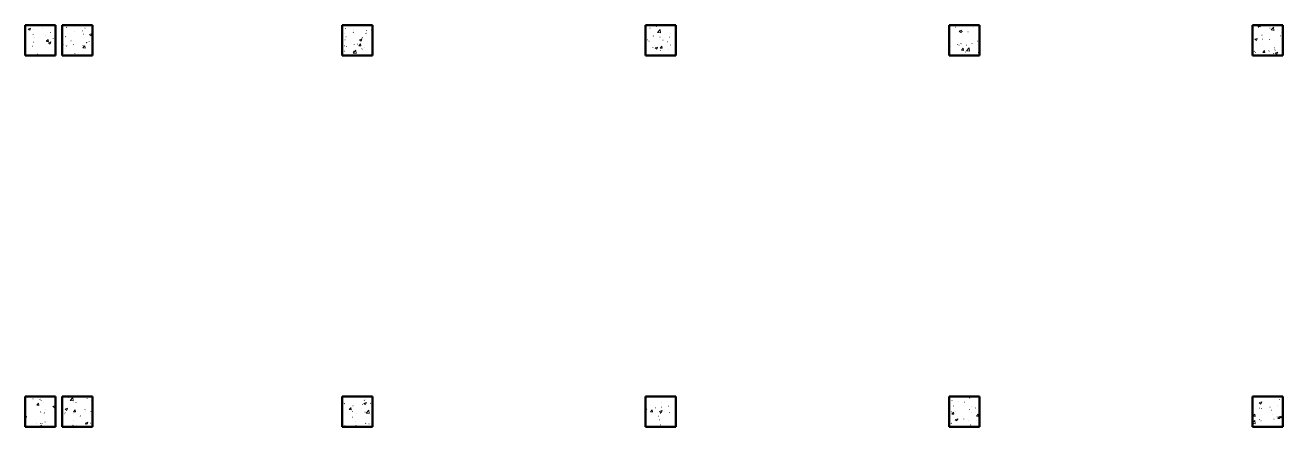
# Model space of a CAD drawing. Header units: millimetres. Extents: x -186019 to 257600, y -73860 to 134785.
# Drawn here: x -104669 to -67369, y 90535 to 102435 of the extents above; entities that cross this region are included whole.
import ezdxf

# ---------------------------------------------------------------- set-up
doc = ezdxf.new("R2010")
doc.units = ezdxf.units.MM
doc.layers.add('S-COLS', color=52, linetype='Continuous', lineweight=13)

# ---------------------------------------------------------------- blocks, each defined once
blk = doc.blocks.new('结构矩形柱 - 结构柱-900 x 900 mm-V27-1F')
at = {"layer": 'S-COLS'}
h = blk.add_hatch(dxfattribs=at)
h.set_pattern_fill('FP_29', color=256, style=0, pattern_type=2)
h.set_pattern_definition([(50, (67819, -90985.2), (728.7365, -63.7558), [76.2, -838.2]), (355, (67819, -90985.2), (-140.9716, 764.2276), [60.96, -670.56]), (100.451, (67879.7, -90990.5), (587.77, 700.4668), [64.76, -712.36]), (46.184, (67819, -90782), (1084.316, -168.171), [114.3, -1257.3]), (96.636, (67909.4, -90796), (949.61, 989.71), [97.14, -1068.54]), (351.184, (67819, -90782), (949.62, 989.701), [91.44, -1005.84]), (21, (67920.6, -90832.8), (606.458, -409.0606), [76.2, -838.2]), (326, (67920.6, -90832.8), (247.2083, 736.753), [60.96, -670.56]), (71.451, (67971.1, -90866.9), (853.6683, 327.6855), [64.76, -712.36]), (37.5, (67819, -90985.2), (12.3547, 338.2201), [6.706, -655.726, 6.706, -674.014, -673.1]), (37.5, (67819, -90985.2), (12.3547, 338.2201), [-1343.152, 6.706, -666.394]), (7.5, (67819, -90985.2), (267.2789, 400.7221), [6.706, -381.406, 6.706, -640.486, -256.54]), (7.5, (67819, -90985.2), (267.2789, 400.7221), [-1035.304, 6.706, -249.834]), (327.5, (67592.42, -90985.2), (542.3633, -22.91534), [6.706, -247.294, 6.706, -1837.334]), (327.5, (67592.42, -90985.2), (542.3633, -22.91534), [-260.706, -785.774, 6.706, -1044.854]), (317.5, (67490.82, -90985.2), (592.517, 101.7071), [6.706, -323.494, 6.706, -519.582, -746.76]), (317.5, (67490.82, -90985.2), (592.517, 101.7071), [-856.488, 6.706, -740.054])])
h.paths.add_polyline_path([(450, -450), (450, 450), (-450, 450), (-450, -450)], flags=0)
at = {"layer": 'S-COLS', "lineweight": 50}
for p, q in [((450, 450), (-450, 450)), ((-450, 450), (-450, -450)), ((450, -450), (450, 450)), ((-450, -450), (450, -450))]:
    blk.add_line(p, q, dxfattribs=at)
blk = doc.blocks.new('结构矩形柱 - 结构柱-900 x 900 mm-V28-1F')
at = {"layer": 'S-COLS'}
h = blk.add_hatch(dxfattribs=at)
h.set_pattern_fill('FP_30', color=256, style=0, pattern_type=2)
h.set_pattern_definition([(50, (67819, -101985.2), (728.7365, -63.7558), [76.2, -838.2]), (355, (67819, -101985.2), (-140.9716, 764.2276), [60.96, -670.56]), (100.451, (67879.7, -101990.5), (587.77, 700.4668), [64.76, -712.36]), (46.184, (67819, -101782), (1084.316, -168.171), [114.3, -1257.3]), (96.636, (67909.4, -101796), (949.61, 989.71), [97.14, -1068.54]), (351.184, (67819, -101782), (949.621, 989.701), [91.44, -1005.84]), (21, (67920.6, -101832.8), (606.458, -409.0606), [76.2, -838.2]), (326, (67920.6, -101832.8), (247.2083, 736.753), [60.96, -670.56]), (71.451, (67971.1, -101866.9), (853.6683, 327.6855), [64.76, -712.36]), (37.5, (67819, -101985.2), (12.3547, 338.2201), [6.706, -655.726, 6.706, -674.014, -673.1]), (37.5, (67819, -101985.2), (12.3547, 338.2201), [-1343.152, 6.706, -666.394]), (7.5, (67819, -101985.2), (267.2789, 400.7221), [6.706, -381.406, 6.706, -640.486, -256.54]), (7.5, (67819, -101985.2), (267.2789, 400.7221), [-1035.304, 6.706, -249.834]), (327.5, (67592.42, -101985.2), (542.36333, -22.91534), [6.706, -247.294, 6.706, -1837.334]), (327.5, (67592.42, -101985.2), (542.36333, -22.91534), [-260.706, -785.774, 6.706, -1044.854]), (317.5, (67490.82, -101985.2), (592.517, 101.7071), [6.706, -323.494, 6.706, -1266.342]), (317.5, (67490.82, -101985.2), (592.517, 101.7071), [-336.906, -519.582, 6.706, -740.054])])
h.paths.add_polyline_path([(450, -450), (450, 450), (-450, 450), (-450, -450)], flags=0)
at = {"layer": 'S-COLS', "lineweight": 50}
for p, q in [((450, 450), (-450, 450)), ((-450, 450), (-450, -450)), ((450, -450), (450, 450)), ((-450, -450), (450, -450))]:
    blk.add_line(p, q, dxfattribs=at)
blk = doc.blocks.new('结构矩形柱 - 结构柱-900 x 900 mm-V35-1F')
at = {"layer": 'S-COLS'}
h = blk.add_hatch(dxfattribs=at)
h.set_pattern_fill('FP_37', color=256, style=0, pattern_type=2)
h.set_pattern_definition([(50, (76819, -90985.2), (728.7365, -63.7558), [76.2, -838.2]), (355, (76819, -90985.2), (-140.9716, 764.2276), [60.96, -670.56]), (100.451, (76879.7, -90990.5), (587.77, 700.4668), [64.76, -712.36]), (46.184, (76819, -90782), (1084.316, -168.171), [114.3, -1257.3]), (96.636, (76909.4, -90796), (949.61, 989.71), [97.14, -1068.54]), (351.184, (76819, -90782), (949.621, 989.701), [91.44, -1005.84]), (21, (76920.6, -90832.8), (606.458, -409.0606), [76.2, -838.2]), (326, (76920.6, -90832.8), (247.2083, 736.753), [60.96, -670.56]), (71.451, (76971.1, -90866.9), (853.6683, 327.6855), [64.76, -712.36]), (37.5, (76819, -90985.2), (12.3547, 338.2201), [6.706, -655.726, 6.706, -674.014, -673.1]), (37.5, (76819, -90985.2), (12.3547, 338.2201), [-1343.152, 6.706, -666.394]), (7.5, (76819, -90985.2), (267.2789, 400.7221), [6.706, -381.406, 6.706, -640.486, -256.54]), (7.5, (76819, -90985.2), (267.2789, 400.7221), [-1035.304, 6.706, -249.834]), (327.5, (76592.42, -90985.2), (542.36333, -22.91534), [6.706, -247.294, 6.706, -1837.334]), (327.5, (76592.42, -90985.2), (542.36333, -22.91534), [-260.706, -785.774, 6.706, -1044.854]), (317.5, (76490.82, -90985.2), (592.517, 101.7071), [6.706, -323.494, 6.706, -519.582, -746.76]), (317.5, (76490.82, -90985.2), (592.517, 101.7071), [-856.488, 6.706, -740.054])])
h.paths.add_polyline_path([(450, -450), (450, 450), (-450, 450), (-450, -450)], flags=0)
at = {"layer": 'S-COLS', "lineweight": 50}
for p, q in [((450, 450), (-450, 450)), ((-450, 450), (-450, -450)), ((450, -450), (450, 450)), ((-450, -450), (450, -450))]:
    blk.add_line(p, q, dxfattribs=at)
blk = doc.blocks.new('结构矩形柱 - 结构柱-900 x 900 mm-V36-1F')
at = {"layer": 'S-COLS'}
h = blk.add_hatch(dxfattribs=at)
h.set_pattern_fill('FP_38', color=256, style=0, pattern_type=2)
h.set_pattern_definition([(50, (76819, -101985.2), (728.7365, -63.7558), [76.2, -838.2]), (355, (76819, -101985.2), (-140.9716, 764.2276), [60.96, -670.56]), (100.451, (76879.7, -101990.5), (587.77, 700.4668), [64.76, -712.36]), (46.184, (76819, -101782), (1084.316, -168.171), [114.3, -1257.3]), (96.636, (76909.4, -101796), (949.61, 989.71), [97.14, -1068.54]), (351.184, (76819, -101782), (949.621, 989.701), [91.44, -1005.84]), (21, (76920.6, -101832.8), (606.458, -409.0606), [76.2, -838.2]), (326, (76920.6, -101832.8), (247.2083, 736.753), [60.96, -670.56]), (71.451, (76971.1, -101866.9), (853.6683, 327.6855), [64.76, -712.36]), (37.5, (76819, -101985.2), (12.3547, 338.2201), [6.706, -655.726, 6.706, -674.014, -673.1]), (37.5, (76819, -101985.2), (12.3547, 338.2201), [-1343.152, 6.706, -666.394]), (7.5, (76819, -101985.2), (267.2789, 400.7221), [6.706, -381.406, 6.706, -640.486, -256.54]), (7.5, (76819, -101985.2), (267.2789, 400.7221), [-1035.304, 6.706, -249.834]), (327.5, (76592.42, -101985.2), (542.36333, -22.91534), [6.706, -247.294, 6.706, -1837.334]), (327.5, (76592.42, -101985.2), (542.36333, -22.91534), [-260.706, -785.774, 6.706, -1044.854]), (317.5, (76490.82, -101985.2), (592.517, 101.7071), [6.706, -323.494, 6.706, -1266.342]), (317.5, (76490.82, -101985.2), (592.517, 101.7071), [-336.906, -519.582, 6.706, -740.054])])
h.paths.add_polyline_path([(450, -450), (450, 450), (-450, 450), (-450, -450)], flags=0)
at = {"layer": 'S-COLS', "lineweight": 50}
for p, q in [((450, 450), (-450, 450)), ((-450, 450), (-450, -450)), ((450, -450), (450, 450)), ((-450, -450), (450, -450))]:
    blk.add_line(p, q, dxfattribs=at)
blk = doc.blocks.new('结构矩形柱 - 结构柱-900 x 900 mm-V43-1F')
at = {"layer": 'S-COLS'}
h = blk.add_hatch(dxfattribs=at)
h.set_pattern_fill('FP_45', color=256, style=0, pattern_type=2)
h.set_pattern_definition([(50, (85819, -90985.2), (728.7365, -63.7558), [76.2, -838.2]), (355, (85819, -90985.2), (-140.9716, 764.2276), [60.96, -670.56]), (100.451, (85879.7, -90990.5), (587.77, 700.4668), [64.76, -712.36]), (46.184, (85819, -90782), (1084.316, -168.171), [114.3, -1257.3]), (96.636, (85909.4, -90796), (949.61, 989.71), [97.14, -1068.54]), (351.184, (85819, -90782), (949.621, 989.701), [91.44, -1005.84]), (21, (85920.6, -90832.8), (606.458, -409.0606), [76.2, -838.2]), (326, (85920.6, -90832.8), (247.2083, 736.753), [60.96, -670.56]), (71.451, (85971.1, -90866.9), (853.6683, 327.6855), [64.76, -712.36]), (37.5, (85819, -90985.2), (12.3547, 338.2201), [6.706, -655.726, 6.706, -674.014, -673.1]), (37.5, (85819, -90985.2), (12.3547, 338.2201), [-1343.152, 6.706, -666.394]), (7.5, (85819, -90985.2), (267.2789, 400.7221), [6.706, -381.406, 6.706, -640.486, -256.54]), (7.5, (85819, -90985.2), (267.2789, 400.7221), [-1035.304, 6.706, -249.834]), (327.5, (85592.42, -90985.2), (542.36333, -22.91534), [6.706, -247.294, 6.706, -1837.334]), (327.5, (85592.42, -90985.2), (542.36333, -22.91534), [-260.706, -785.774, 6.706, -1044.854]), (317.5, (85490.82, -90985.2), (592.517, 101.7071), [6.706, -323.494, 6.706, -519.582, -746.76]), (317.5, (85490.82, -90985.2), (592.517, 101.7071), [-856.488, 6.706, -740.054])])
h.paths.add_polyline_path([(-450, -450), (450, -450), (450, 450), (-450, 450)], flags=0)
at = {"layer": 'S-COLS', "lineweight": 50}
for p, q in [((450, 450), (-450, 450)), ((-450, 450), (-450, -450)), ((450, -450), (450, 450)), ((-450, -450), (450, -450))]:
    blk.add_line(p, q, dxfattribs=at)
blk = doc.blocks.new('结构矩形柱 - 结构柱-900 x 900 mm-V44-1F')
at = {"layer": 'S-COLS'}
h = blk.add_hatch(dxfattribs=at)
h.set_pattern_fill('FP_46', color=256, style=0, pattern_type=2)
h.set_pattern_definition([(50, (85819, -101985.2), (728.7365, -63.7558), [76.2, -838.2]), (355, (85819, -101985.2), (-140.9716, 764.2276), [60.96, -670.56]), (100.451, (85879.7, -101990.5), (587.77, 700.4668), [64.76, -712.36]), (46.184, (85819, -101782), (1084.316, -168.171), [114.3, -1257.3]), (96.636, (85909.4, -101796), (949.61, 989.71), [97.14, -1068.54]), (351.184, (85819, -101782), (949.621, 989.701), [91.44, -1005.84]), (21, (85920.6, -101832.8), (606.458, -409.0606), [76.2, -838.2]), (326, (85920.6, -101832.8), (247.2083, 736.753), [60.96, -670.56]), (71.451, (85971.1, -101866.9), (853.6683, 327.6855), [64.76, -712.36]), (37.5, (85819, -101985.2), (12.3547, 338.2201), [6.706, -655.726, 6.706, -674.014, -673.1]), (37.5, (85819, -101985.2), (12.3547, 338.2201), [-1343.152, 6.706, -666.394]), (7.5, (85819, -101985.2), (267.2789, 400.7221), [6.706, -381.406, 6.706, -640.486, -256.54]), (7.5, (85819, -101985.2), (267.2789, 400.7221), [-1035.304, 6.706, -249.834]), (327.5, (85592.42, -101985.2), (542.36333, -22.91534), [6.706, -247.294, 6.706, -1837.334]), (327.5, (85592.42, -101985.2), (542.36333, -22.91534), [-260.706, -785.774, 6.706, -1044.854]), (317.5, (85490.82, -101985.2), (592.517, 101.7071), [6.706, -323.494, 6.706, -1266.342]), (317.5, (85490.82, -101985.2), (592.517, 101.7071), [-336.906, -519.582, 6.706, -740.054])])
h.paths.add_polyline_path([(450, -450), (450, 450), (-450, 450), (-450, -450)], flags=0)
at = {"layer": 'S-COLS', "lineweight": 50}
for p, q in [((450, 450), (-450, 450)), ((-450, 450), (-450, -450)), ((450, -450), (450, 450)), ((-450, -450), (450, -450))]:
    blk.add_line(p, q, dxfattribs=at)
blk = doc.blocks.new('结构矩形柱 - 结构柱-900 x 900 mm-V51-1F')
at = {"layer": 'S-COLS'}
h = blk.add_hatch(dxfattribs=at)
h.set_pattern_fill('FP_53', color=256, style=0, pattern_type=2)
h.set_pattern_definition([(50, (94819, -90985.2), (728.7365, -63.7558), [76.2, -838.2]), (355, (94819, -90985.2), (-140.9716, 764.2276), [60.96, -670.56]), (100.451, (94879.7, -90990.5), (587.77, 700.4668), [64.76, -712.36]), (46.184, (94819, -90782), (1084.316, -168.171), [114.3, -1257.3]), (96.636, (94909.4, -90796), (949.61, 989.71), [97.14, -1068.54]), (351.184, (94819, -90782), (949.621, 989.701), [91.44, -1005.84]), (21, (94920.6, -90832.8), (606.458, -409.0606), [76.2, -838.2]), (326, (94920.6, -90832.8), (247.2083, 736.753), [60.96, -670.56]), (71.451, (94971.1, -90866.9), (853.6683, 327.6855), [64.76, -712.36]), (37.5, (94819, -90985.2), (12.3547, 338.2201), [6.706, -655.726, 6.706, -674.014, -673.1]), (37.5, (94819, -90985.2), (12.3547, 338.2201), [-1343.152, 6.706, -666.394]), (7.5, (94819, -90985.2), (267.2789, 400.7221), [6.706, -381.406, 6.706, -640.486, -256.54]), (7.5, (94819, -90985.2), (267.2789, 400.7221), [-1035.304, 6.706, -249.834]), (327.5, (94592.42, -90985.2), (542.36333, -22.91534), [6.706, -247.294, 6.706, -1837.334]), (327.5, (94592.42, -90985.2), (542.36333, -22.91534), [-260.706, -785.774, 6.706, -1044.854]), (317.5, (94490.82, -90985.2), (592.517, 101.7071), [6.706, -323.494, 6.706, -519.582, -746.76]), (317.5, (94490.82, -90985.2), (592.517, 101.7071), [-856.488, 6.706, -740.054])])
h.paths.add_polyline_path([(450, -450), (450, 450), (-450, 450), (-450, -450)], flags=0)
at = {"layer": 'S-COLS', "lineweight": 50}
for p, q in [((450, 450), (-450, 450)), ((-450, 450), (-450, -450)), ((450, -450), (450, 450)), ((-450, -450), (450, -450))]:
    blk.add_line(p, q, dxfattribs=at)
blk = doc.blocks.new('结构矩形柱 - 结构柱-900 x 900 mm-V52-1F')
at = {"layer": 'S-COLS'}
h = blk.add_hatch(dxfattribs=at)
h.set_pattern_fill('FP_54', color=256, style=0, pattern_type=2)
h.set_pattern_definition([(50, (94819, -101985.2), (728.7365, -63.7558), [76.2, -838.2]), (355, (94819, -101985.2), (-140.9716, 764.2276), [60.96, -670.56]), (100.451, (94879.7, -101990.5), (587.77, 700.4668), [64.76, -712.36]), (46.184, (94819, -101782), (1084.316, -168.171), [114.3, -1257.3]), (96.636, (94909.4, -101796), (949.61, 989.71), [97.14, -1068.54]), (351.184, (94819, -101782), (949.621, 989.701), [91.44, -1005.84]), (21, (94920.6, -101832.8), (606.4579, -409.0606), [76.2, -838.2]), (326, (94920.6, -101832.8), (247.2083, 736.753), [60.96, -670.56]), (71.451, (94971.1, -101866.9), (853.6683, 327.6855), [64.76, -712.36]), (37.5, (94819, -101985.2), (12.3547, 338.2201), [6.706, -655.726, 6.706, -674.014, -673.1]), (37.5, (94819, -101985.2), (12.3547, 338.2201), [-1343.152, 6.706, -666.394]), (7.5, (94819, -101985.2), (267.2789, 400.7221), [6.706, -381.406, 6.706, -640.486, -256.54]), (7.5, (94819, -101985.2), (267.2789, 400.7221), [-1035.304, 6.706, -249.834]), (327.5, (94592.42, -101985.2), (542.36333, -22.91534), [6.706, -247.294, 6.706, -1837.334]), (327.5, (94592.42, -101985.2), (542.36333, -22.91534), [-260.706, -785.774, 6.706, -1044.854]), (317.5, (94490.82, -101985.2), (592.517, 101.7071), [6.706, -323.494, 6.706, -1266.342]), (317.5, (94490.82, -101985.2), (592.517, 101.7071), [-336.906, -519.582, 6.706, -740.054])])
h.paths.add_polyline_path([(450, -450), (450, 450), (-450, 450), (-450, -450)], flags=0)
at = {"layer": 'S-COLS', "lineweight": 50}
for p, q in [((450, 450), (-450, 450)), ((-450, 450), (-450, -450)), ((450, -450), (450, 450)), ((-450, -450), (450, -450))]:
    blk.add_line(p, q, dxfattribs=at)
blk = doc.blocks.new('结构矩形柱 - 结构柱-900 x 900 mm-V127-1F')
at = {"layer": 'S-COLS'}
h = blk.add_hatch(dxfattribs=at)
h.set_pattern_fill('FP_129', color=256, style=0, pattern_type=2)
h.set_pattern_definition([(50, (104219, -90985.2), (728.7365, -63.7558), [76.2, -838.2]), (355, (104219, -90985.2), (-140.9716, 764.2276), [60.96, -670.56]), (100.451, (104279.7, -90990.5), (587.77, 700.4668), [64.76, -712.36]), (46.184, (104219, -90782), (1084.316, -168.171), [114.3, -1257.3]), (96.636, (104309.4, -90796), (949.61, 989.71), [97.14, -1068.54]), (351.184, (104219, -90782), (949.621, 989.701), [91.44, -1005.84]), (21, (104320.6, -90832.8), (606.4579, -409.0606), [76.2, -838.2]), (326, (104320.6, -90832.8), (247.2083, 736.753), [60.96, -670.56]), (71.451, (104371.1, -90866.9), (853.6683, 327.6855), [64.76, -712.36]), (37.5, (104219, -90985.2), (12.3547, 338.2201), [6.706, -655.726, 6.706, -674.014, -673.1]), (37.5, (104219, -90985.2), (12.3547, 338.2201), [-1343.152, 6.706, -666.394]), (7.5, (104219, -90985.2), (267.2789, 400.7221), [6.706, -381.406, 6.706, -640.486, -256.54]), (7.5, (104219, -90985.2), (267.2789, 400.7221), [-1035.304, 6.706, -249.834]), (327.5, (103992.42, -90985.2), (542.36333, -22.91534), [6.706, -247.294, 6.706, -1837.334]), (327.5, (103992.42, -90985.2), (542.36333, -22.91534), [-260.706, -785.774, 6.706, -1044.854]), (317.5, (103890.82, -90985.2), (592.517, 101.7071), [6.706, -323.494, 6.706, -1266.342]), (317.5, (103890.82, -90985.2), (592.517, 101.7071), [-336.906, -519.582, 6.706, -740.054])])
h.paths.add_polyline_path([(450, -450), (450, 450), (-450, 450), (-450, -450)], flags=0)
at = {"layer": 'S-COLS', "lineweight": 50}
for p, q in [((450, 450), (-450, 450)), ((-450, 450), (-450, -450)), ((450, -450), (450, 450)), ((-450, -450), (450, -450))]:
    blk.add_line(p, q, dxfattribs=at)
blk = doc.blocks.new('结构矩形柱 - 结构柱-900 x 900 mm-V128-1F')
at = {"layer": 'S-COLS'}
h = blk.add_hatch(dxfattribs=at)
h.set_pattern_fill('FP_130', color=256, style=0, pattern_type=2)
h.set_pattern_definition([(50, (103119, -90985.2), (728.7365, -63.7558), [76.2, -838.2]), (355, (103119, -90985.2), (-140.9716, 764.2276), [60.96, -670.56]), (100.451, (103179.7, -90990.5), (587.77, 700.4668), [64.76, -712.36]), (46.184, (103119, -90782), (1084.316, -168.171), [114.3, -1257.3]), (96.636, (103209.4, -90796), (949.61, 989.71), [97.14, -1068.54]), (351.184, (103119, -90782), (949.621, 989.701), [91.44, -1005.84]), (21, (103220.6, -90832.8), (606.4579, -409.0606), [76.2, -838.2]), (326, (103220.6, -90832.8), (247.2083, 736.753), [60.96, -670.56]), (71.451, (103271.1, -90866.9), (853.6683, 327.6855), [64.76, -712.36]), (37.5, (103119, -90985.2), (12.3547, 338.2201), [6.706, -655.726, 6.706, -674.014, -673.1]), (37.5, (103119, -90985.2), (12.3547, 338.2201), [-1343.152, 6.706, -666.394]), (7.5, (103119, -90985.2), (267.2789, 400.7221), [6.706, -381.406, 6.706, -640.486, -256.54]), (7.5, (103119, -90985.2), (267.2789, 400.7221), [-1035.304, 6.706, -249.834]), (327.5, (102892.42, -90985.2), (542.36333, -22.91534), [6.706, -247.294, 6.706, -1837.334]), (327.5, (102892.42, -90985.2), (542.36333, -22.91534), [-260.706, -785.774, 6.706, -1044.854]), (317.5, (102790.82, -90985.2), (592.517, 101.7071), [6.706, -323.494, 6.706, -1266.342]), (317.5, (102790.82, -90985.2), (592.517, 101.7071), [-336.906, -519.582, 6.706, -740.054])])
h.paths.add_polyline_path([(450, -450), (450, 450), (-450, 450), (-450, -450)], flags=0)
at = {"layer": 'S-COLS', "lineweight": 50}
for p, q in [((450, 450), (-450, 450)), ((-450, 450), (-450, -450)), ((450, -450), (450, 450)), ((-450, -450), (450, -450))]:
    blk.add_line(p, q, dxfattribs=at)
blk = doc.blocks.new('结构矩形柱 - 结构柱-900 x 900 mm-V129-1F')
at = {"layer": 'S-COLS'}
h = blk.add_hatch(dxfattribs=at)
h.set_pattern_fill('FP_131', color=256, style=0, pattern_type=2)
h.set_pattern_definition([(50, (104219, -101985.2), (728.7365, -63.7558), [76.2, -838.2]), (355, (104219, -101985.2), (-140.9716, 764.2276), [60.96, -670.56]), (100.451, (104279.7, -101990.5), (587.77, 700.4668), [64.76, -712.36]), (46.184, (104219, -101782), (1084.316, -168.171), [114.3, -1257.3]), (96.636, (104309.4, -101796), (949.61, 989.71), [97.14, -1068.54]), (351.184, (104219, -101782), (949.6206, 989.701), [91.44, -1005.84]), (21, (104320.6, -101832.8), (606.4579, -409.0606), [76.2, -838.2]), (326, (104320.6, -101832.8), (247.2083, 736.753), [60.96, -670.56]), (71.451, (104371.1, -101866.9), (853.6683, 327.6855), [64.76, -712.36]), (37.5, (104219, -101985.2), (12.3547, 338.2201), [6.706, -655.726, 6.706, -674.014, -673.1]), (37.5, (104219, -101985.2), (12.3547, 338.2201), [-1343.152, 6.706, -666.394]), (7.5, (104219, -101985.2), (267.2789, 400.7221), [6.706, -381.406, 6.706, -640.486, -256.54]), (7.5, (104219, -101985.2), (267.2789, 400.7221), [-1035.304, 6.706, -249.834]), (327.5, (103992.42, -101985.2), (542.36333, -22.91534), [6.706, -247.294, 6.706, -1837.334]), (327.5, (103992.42, -101985.2), (542.36333, -22.91534), [-260.706, -785.774, 6.706, -1044.854]), (317.5, (103890.82, -101985.2), (592.517, 101.7071), [6.706, -323.494, 6.706, -1266.342]), (317.5, (103890.82, -101985.2), (592.517, 101.7071), [-336.906, -519.582, 6.706, -740.054])])
h.paths.add_polyline_path([(450, -450), (450, 450), (-450, 450), (-450, -450)], flags=0)
at = {"layer": 'S-COLS', "lineweight": 50}
for p, q in [((450, 450), (-450, 450)), ((-450, 450), (-450, -450)), ((450, -450), (450, 450)), ((-450, -450), (450, -450))]:
    blk.add_line(p, q, dxfattribs=at)
blk = doc.blocks.new('结构矩形柱 - 结构柱-900 x 900 mm-V130-1F')
at = {"layer": 'S-COLS'}
h = blk.add_hatch(dxfattribs=at)
h.set_pattern_fill('FP_132', color=256, style=0, pattern_type=2)
h.set_pattern_definition([(50, (103119, -101985.2), (728.7365, -63.7558), [76.2, -838.2]), (355, (103119, -101985.2), (-140.9716, 764.2276), [60.96, -670.56]), (100.451, (103179.7, -101990.5), (587.77, 700.4668), [64.76, -712.36]), (46.184, (103119, -101782), (1084.316, -168.171), [114.3, -1257.3]), (96.636, (103209.4, -101796), (949.61, 989.71), [97.14, -1068.54]), (351.184, (103119, -101782), (949.6206, 989.701), [91.44, -1005.84]), (21, (103220.6, -101832.8), (606.4579, -409.0606), [76.2, -838.2]), (326, (103220.6, -101832.8), (247.2083, 736.753), [60.96, -670.56]), (71.451, (103271.1, -101866.9), (853.6683, 327.6855), [64.76, -712.36]), (37.5, (103119, -101985.2), (12.3547, 338.2201), [6.706, -655.726, 6.706, -674.014, -673.1]), (37.5, (103119, -101985.2), (12.3547, 338.2201), [-1343.152, 6.706, -666.394]), (7.5, (103119, -101985.2), (267.2789, 400.7221), [6.706, -381.406, 6.706, -640.486, -256.54]), (7.5, (103119, -101985.2), (267.2789, 400.7221), [-1035.304, 6.706, -249.834]), (327.5, (102892.42, -101985.2), (542.36333, -22.91534), [6.706, -247.294, 6.706, -1837.334]), (327.5, (102892.42, -101985.2), (542.36333, -22.91534), [-260.706, -785.774, 6.706, -1044.854]), (317.5, (102790.82, -101985.2), (592.517, 101.7071), [6.706, -323.494, 6.706, -1266.342]), (317.5, (102790.82, -101985.2), (592.517, 101.7071), [-336.906, -519.582, 6.706, -740.054])])
h.paths.add_polyline_path([(450, -450), (450, 450), (-450, 450), (-450, -450)], flags=0)
at = {"layer": 'S-COLS', "lineweight": 50}
for p, q in [((450, 450), (-450, 450)), ((-450, 450), (-450, -450)), ((450, -450), (450, 450)), ((-450, -450), (450, -450))]:
    blk.add_line(p, q, dxfattribs=at)

msp = doc.modelspace()

# ---------------------------------------------------------------- block references
at = {"layer": 'S-COLS'}
for name, p in [('结构矩形柱 - 结构柱-900 x 900 mm-V129-1F', (-104219, 101985)), ('结构矩形柱 - 结构柱-900 x 900 mm-V130-1F', (-103119, 101985)), ('结构矩形柱 - 结构柱-900 x 900 mm-V52-1F', (-94819, 101985)), ('结构矩形柱 - 结构柱-900 x 900 mm-V44-1F', (-85819, 101985)), ('结构矩形柱 - 结构柱-900 x 900 mm-V36-1F', (-76819, 101985)), ('结构矩形柱 - 结构柱-900 x 900 mm-V28-1F', (-67819, 101985)), ('结构矩形柱 - 结构柱-900 x 900 mm-V127-1F', (-104219, 90985)), ('结构矩形柱 - 结构柱-900 x 900 mm-V128-1F', (-103119, 90985)), ('结构矩形柱 - 结构柱-900 x 900 mm-V51-1F', (-94819, 90985)), ('结构矩形柱 - 结构柱-900 x 900 mm-V43-1F', (-85819, 90985)), ('结构矩形柱 - 结构柱-900 x 900 mm-V35-1F', (-76819, 90985)), ('结构矩形柱 - 结构柱-900 x 900 mm-V27-1F', (-67819, 90985))]:
    msp.add_blockref(name, p, dxfattribs=at)

doc.saveas('drawing.dxf')
